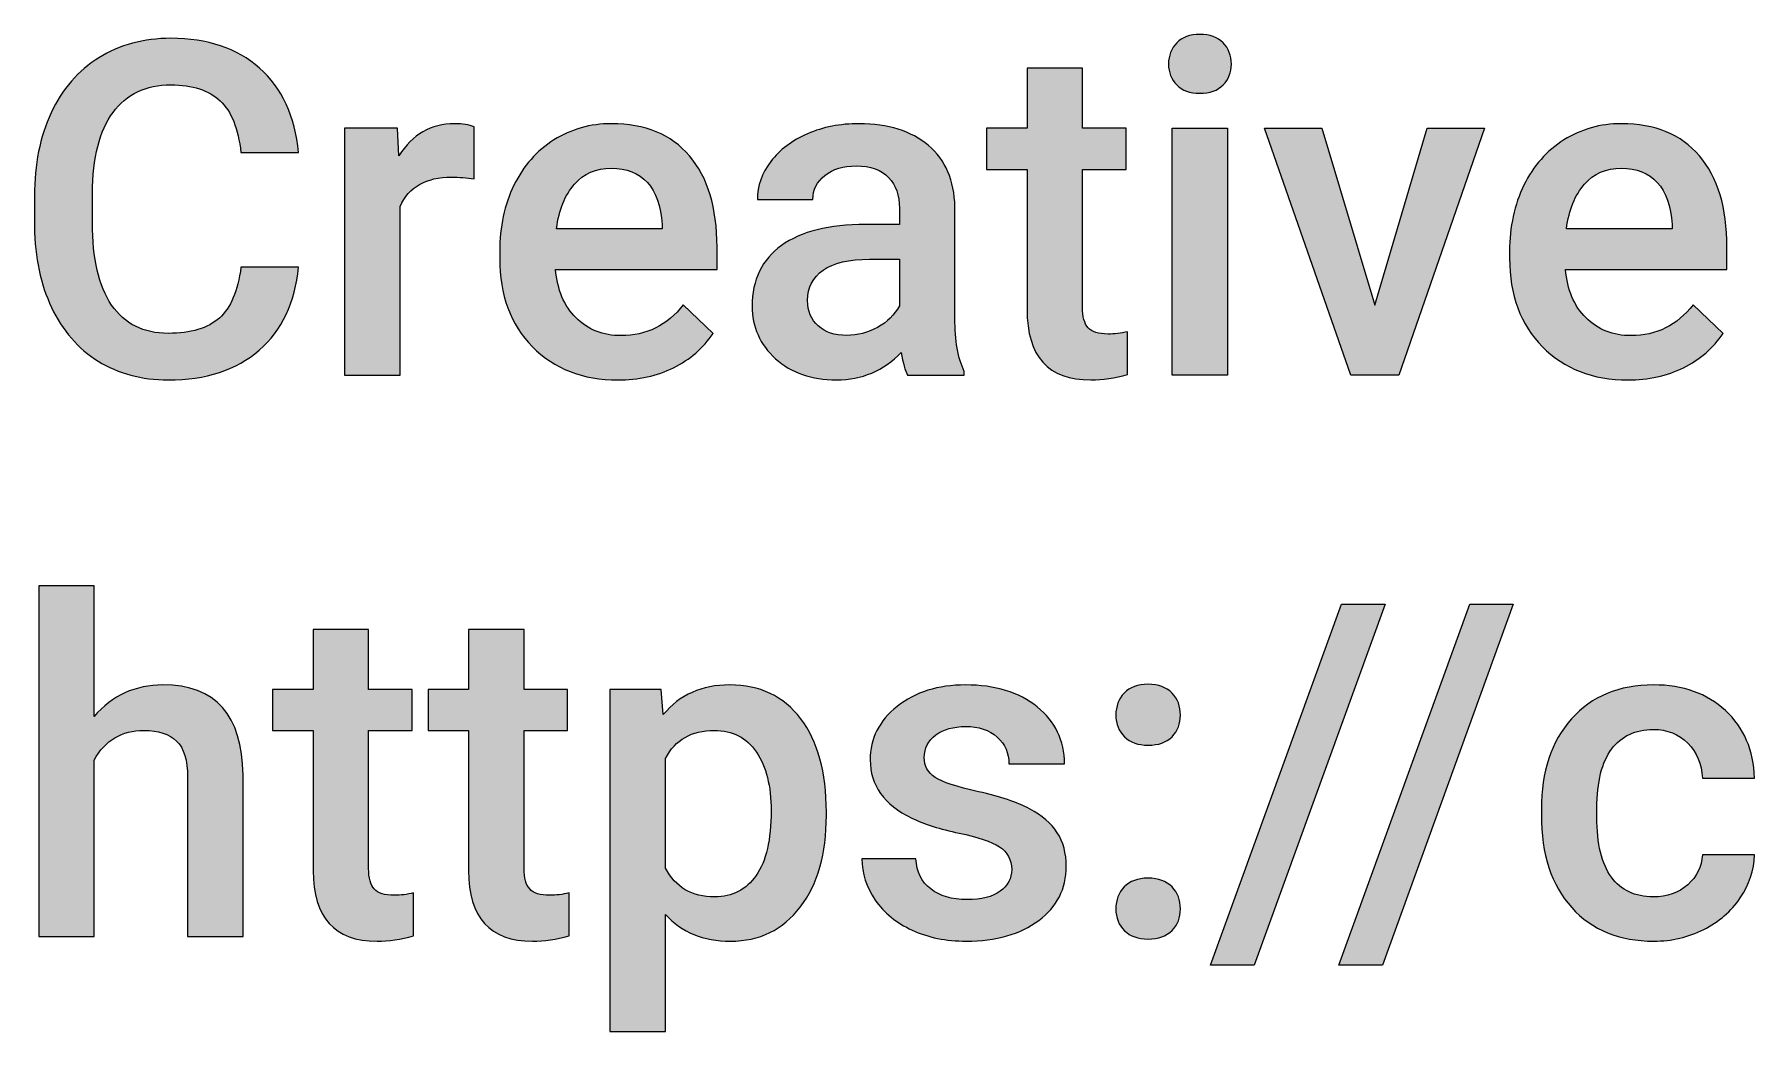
# Model space of a CAD drawing. Header units: millimetres. Extents: x -48 to 621, y -577 to -225.
# Drawn here: x -47.76 to -27.54, y -576.6 to -564.89 of the extents above; entities that cross this region are included whole.
import ezdxf

# ---------------------------------------------------------------- set-up
doc = ezdxf.new("R2010")
doc.units = ezdxf.units.MM
doc.header["$MEASUREMENT"] = 0
doc.layers.add('Layer 1', color=7, linetype='Continuous')

# ---------------------------------------------------------------- blocks, each defined once
blk = doc.blocks.new('block 188')
at = {"layer": 'Layer 1', "true_color": 0xffffff}
h = blk.add_hatch(color=7, dxfattribs=at)
h.dxf.hatch_style = 2
edge = h.paths.add_edge_path()
edge.add_spline(control_points=[(-44.654, -567.619), (-44.693, -568.036), (-44.847, -568.36), (-45.115, -568.594), (-45.383, -568.827), (-45.74, -568.944), (-46.185, -568.944), (-46.497, -568.944), (-46.771, -568.87), (-47.008, -568.723), (-47.245, -568.575), (-47.428, -568.365), (-47.556, -568.093), (-47.685, -567.822), (-47.752, -567.506), (-47.757, -567.146), (-47.757, -567.146), (-47.757, -566.782), (-47.757, -566.782), (-47.757, -566.413), (-47.692, -566.089), (-47.562, -565.808), (-47.431, -565.527), (-47.244, -565.311), (-47, -565.159), (-46.755, -565.007), (-46.473, -564.931), (-46.153, -564.931), (-45.722, -564.931), (-45.375, -565.047), (-45.112, -565.281), (-44.849, -565.514), (-44.696, -565.845), (-44.654, -566.272), (-44.654, -566.272), (-45.33, -566.272), (-45.33, -566.272), (-45.362, -565.991), (-45.444, -565.789), (-45.575, -565.664), (-45.707, -565.54), (-45.899, -565.478), (-46.153, -565.478), (-46.448, -565.478), (-46.675, -565.586), (-46.833, -565.801), (-46.992, -566.017), (-47.073, -566.334), (-47.076, -566.751), (-47.076, -566.751), (-47.076, -567.097), (-47.076, -567.097), (-47.076, -567.52), (-47.001, -567.842), (-46.85, -568.064), (-46.698, -568.286), (-46.477, -568.397), (-46.185, -568.397), (-45.919, -568.397), (-45.719, -568.337), (-45.584, -568.217), (-45.45, -568.097), (-45.366, -567.898), (-45.33, -567.619), (-45.33, -567.619), (-44.654, -567.619), (-44.654, -567.619)], knot_values=[0, 0, 0, 0, 1, 1, 1, 2, 2, 2, 3, 3, 3, 4, 4, 4, 5, 5, 5, 6, 6, 6, 7, 7, 7, 8, 8, 8, 9, 9, 9, 10, 10, 10, 11, 11, 11, 12, 12, 12, 13, 13, 13, 14, 14, 14, 15, 15, 15, 16, 16, 16, 17, 17, 17, 18, 18, 18, 19, 19, 19, 20, 20, 20, 21, 21, 21, 22, 22, 22, 22], degree=3, periodic=1)
h = blk.add_hatch(color=7, dxfattribs=at)
h.dxf.hatch_style = 2
edge = h.paths.add_edge_path()
edge.add_spline(control_points=[(-34.43, -565.234), (-34.43, -565.133), (-34.398, -565.05), (-34.334, -564.984), (-34.271, -564.918), (-34.18, -564.885), (-34.062, -564.885), (-33.944, -564.885), (-33.853, -564.918), (-33.788, -564.984), (-33.724, -565.05), (-33.692, -565.133), (-33.692, -565.234), (-33.692, -565.332), (-33.724, -565.414), (-33.788, -565.479), (-33.853, -565.544), (-33.944, -565.577), (-34.062, -565.577), (-34.18, -565.577), (-34.271, -565.544), (-34.334, -565.479), (-34.398, -565.414), (-34.43, -565.332), (-34.43, -565.234)], knot_values=[0, 0, 0, 0, 1, 1, 1, 2, 2, 2, 3, 3, 3, 4, 4, 4, 5, 5, 5, 6, 6, 6, 7, 7, 7, 8, 8, 8, 8], degree=3, periodic=1)
h.paths.add_polyline_path([(-33.737, -568.89), (-34.389, -568.89), (-34.389, -565.988), (-33.737, -565.988)])
h = blk.add_hatch(color=7, dxfattribs=at)
h.dxf.hatch_style = 2
edge = h.paths.add_edge_path()
edge.add_spline(control_points=[(-35.441, -565.282), (-35.441, -565.282), (-35.441, -565.988), (-35.441, -565.988), (-35.441, -565.988), (-34.929, -565.988), (-34.929, -565.988), (-34.929, -565.988), (-34.929, -566.471), (-34.929, -566.471), (-34.929, -566.471), (-35.441, -566.471), (-35.441, -566.471), (-35.441, -566.471), (-35.441, -568.091), (-35.441, -568.091), (-35.441, -568.202), (-35.419, -568.282), (-35.375, -568.331), (-35.332, -568.38), (-35.253, -568.405), (-35.14, -568.405), (-35.065, -568.405), (-34.989, -568.396), (-34.913, -568.378), (-34.913, -568.378), (-34.913, -568.882), (-34.913, -568.882), (-35.061, -568.923), (-35.204, -568.944), (-35.342, -568.944), (-35.843, -568.944), (-36.093, -568.668), (-36.093, -568.115), (-36.093, -568.115), (-36.093, -566.471), (-36.093, -566.471), (-36.093, -566.471), (-36.57, -566.471), (-36.57, -566.471), (-36.57, -566.471), (-36.57, -565.988), (-36.57, -565.988), (-36.57, -565.988), (-36.093, -565.988), (-36.093, -565.988), (-36.093, -565.988), (-36.093, -565.282), (-36.093, -565.282), (-36.093, -565.282), (-35.441, -565.282), (-35.441, -565.282)], knot_values=[0, 0, 0, 0, 1, 1, 1, 2, 2, 2, 3, 3, 3, 4, 4, 4, 5, 5, 5, 6, 6, 6, 7, 7, 7, 8, 8, 8, 9, 9, 9, 10, 10, 10, 11, 11, 11, 12, 12, 12, 13, 13, 13, 14, 14, 14, 15, 15, 15, 16, 16, 16, 17, 17, 17, 17], degree=3, periodic=1)
h = blk.add_hatch(color=7, dxfattribs=at)
h.dxf.hatch_style = 2
edge = h.paths.add_edge_path()
edge.add_spline(control_points=[(-42.591, -566.583), (-42.676, -566.569), (-42.765, -566.562), (-42.856, -566.562), (-43.155, -566.562), (-43.356, -566.676), (-43.46, -566.905), (-43.46, -566.905), (-43.46, -568.89), (-43.46, -568.89), (-43.46, -568.89), (-44.112, -568.89), (-44.112, -568.89), (-44.112, -568.89), (-44.112, -565.988), (-44.112, -565.988), (-44.112, -565.988), (-43.489, -565.988), (-43.489, -565.988), (-43.489, -565.988), (-43.473, -566.312), (-43.473, -566.312), (-43.316, -566.06), (-43.098, -565.934), (-42.819, -565.934), (-42.726, -565.934), (-42.649, -565.947), (-42.588, -565.972), (-42.588, -565.972), (-42.591, -566.583), (-42.591, -566.583)], knot_values=[0, 0, 0, 0, 1, 1, 1, 2, 2, 2, 3, 3, 3, 4, 4, 4, 5, 5, 5, 6, 6, 6, 7, 7, 7, 8, 8, 8, 9, 9, 9, 10, 10, 10, 10], degree=3, periodic=1)
h = blk.add_hatch(color=7, dxfattribs=at)
h.dxf.hatch_style = 2
edge = h.paths.add_edge_path()
edge.add_spline(control_points=[(-40.901, -568.944), (-41.314, -568.944), (-41.649, -568.814), (-41.905, -568.554), (-42.162, -568.293), (-42.29, -567.947), (-42.29, -567.514), (-42.29, -567.514), (-42.29, -567.434), (-42.29, -567.434), (-42.29, -567.144), (-42.234, -566.885), (-42.122, -566.657), (-42.011, -566.429), (-41.854, -566.251), (-41.652, -566.124), (-41.449, -565.997), (-41.224, -565.934), (-40.976, -565.934), (-40.58, -565.934), (-40.275, -566.06), (-40.059, -566.312), (-39.844, -566.565), (-39.736, -566.921), (-39.736, -567.383), (-39.736, -567.383), (-39.736, -567.646), (-39.736, -567.646), (-39.736, -567.646), (-41.633, -567.646), (-41.633, -567.646), (-41.613, -567.885), (-41.533, -568.075), (-41.393, -568.214), (-41.252, -568.354), (-41.076, -568.424), (-40.863, -568.424), (-40.564, -568.424), (-40.321, -568.303), (-40.133, -568.061), (-40.133, -568.061), (-39.782, -568.397), (-39.782, -568.397), (-39.898, -568.57), (-40.053, -568.705), (-40.247, -568.8), (-40.441, -568.896), (-40.659, -568.944), (-40.901, -568.944)], knot_values=[0, 0, 0, 0, 1, 1, 1, 2, 2, 2, 3, 3, 3, 4, 4, 4, 5, 5, 5, 6, 6, 6, 7, 7, 7, 8, 8, 8, 9, 9, 9, 10, 10, 10, 11, 11, 11, 12, 12, 12, 13, 13, 13, 14, 14, 14, 15, 15, 15, 16, 16, 16, 16], degree=3, periodic=1)
edge = h.paths.add_edge_path()
edge.add_spline(control_points=[(-40.978, -566.457), (-41.157, -566.457), (-41.302, -566.52), (-41.412, -566.645), (-41.521, -566.77), (-41.592, -566.945), (-41.622, -567.168), (-41.622, -567.168), (-40.38, -567.168), (-40.38, -567.168), (-40.38, -567.168), (-40.38, -567.12), (-40.38, -567.12), (-40.394, -566.901), (-40.452, -566.736), (-40.554, -566.625), (-40.656, -566.513), (-40.798, -566.457), (-40.978, -566.457)], knot_values=[0, 0, 0, 0, 1, 1, 1, 2, 2, 2, 3, 3, 3, 4, 4, 4, 5, 5, 5, 6, 6, 6, 6], degree=3, periodic=1)
h = blk.add_hatch(color=7, dxfattribs=at)
h.dxf.hatch_style = 2
edge = h.paths.add_edge_path()
edge.add_spline(control_points=[(-37.496, -568.89), (-37.525, -568.835), (-37.55, -568.745), (-37.571, -568.62), (-37.779, -568.836), (-38.033, -568.944), (-38.333, -568.944), (-38.625, -568.944), (-38.863, -568.861), (-39.047, -568.695), (-39.231, -568.528), (-39.323, -568.323), (-39.323, -568.078), (-39.323, -567.768), (-39.208, -567.531), (-38.978, -567.365), (-38.749, -567.2), (-38.42, -567.117), (-37.992, -567.117), (-37.992, -567.117), (-37.593, -567.117), (-37.593, -567.117), (-37.593, -567.117), (-37.593, -566.927), (-37.593, -566.927), (-37.593, -566.776), (-37.635, -566.656), (-37.719, -566.566), (-37.803, -566.475), (-37.931, -566.43), (-38.102, -566.43), (-38.251, -566.43), (-38.373, -566.467), (-38.467, -566.541), (-38.562, -566.616), (-38.61, -566.71), (-38.61, -566.825), (-38.61, -566.825), (-39.261, -566.825), (-39.261, -566.825), (-39.261, -566.665), (-39.209, -566.517), (-39.103, -566.378), (-38.998, -566.239), (-38.854, -566.131), (-38.673, -566.052), (-38.491, -565.973), (-38.288, -565.934), (-38.065, -565.934), (-37.725, -565.934), (-37.454, -566.02), (-37.252, -566.19), (-37.05, -566.361), (-36.946, -566.601), (-36.941, -566.91), (-36.941, -566.91), (-36.941, -568.22), (-36.941, -568.22), (-36.941, -568.481), (-36.904, -568.689), (-36.831, -568.845), (-36.831, -568.845), (-36.831, -568.89), (-36.831, -568.89), (-36.831, -568.89), (-37.496, -568.89), (-37.496, -568.89)], knot_values=[0, 0, 0, 0, 1, 1, 1, 2, 2, 2, 3, 3, 3, 4, 4, 4, 5, 5, 5, 6, 6, 6, 7, 7, 7, 8, 8, 8, 9, 9, 9, 10, 10, 10, 11, 11, 11, 12, 12, 12, 13, 13, 13, 14, 14, 14, 15, 15, 15, 16, 16, 16, 17, 17, 17, 18, 18, 18, 19, 19, 19, 20, 20, 20, 21, 21, 21, 22, 22, 22, 22], degree=3, periodic=1)
edge = h.paths.add_edge_path()
edge.add_spline(control_points=[(-38.212, -568.421), (-38.084, -568.421), (-37.963, -568.389), (-37.849, -568.327), (-37.735, -568.264), (-37.65, -568.18), (-37.593, -568.075), (-37.593, -568.075), (-37.593, -567.527), (-37.593, -567.527), (-37.593, -567.527), (-37.944, -567.527), (-37.944, -567.527), (-38.186, -567.527), (-38.367, -567.569), (-38.489, -567.654), (-38.61, -567.738), (-38.671, -567.856), (-38.671, -568.01), (-38.671, -568.136), (-38.63, -568.235), (-38.546, -568.309), (-38.463, -568.384), (-38.352, -568.421), (-38.212, -568.421)], knot_values=[0, 0, 0, 0, 1, 1, 1, 2, 2, 2, 3, 3, 3, 4, 4, 4, 5, 5, 5, 6, 6, 6, 7, 7, 7, 8, 8, 8, 8], degree=3, periodic=1)
h = blk.add_hatch(color=7, dxfattribs=at)
h.dxf.hatch_style = 2
h.paths.add_polyline_path([(-32.004, -568.064), (-31.39, -565.988), (-30.717, -565.988), (-31.723, -568.89), (-32.289, -568.89), (-33.303, -565.988), (-32.627, -565.988)])
h = blk.add_hatch(color=7, dxfattribs=at)
h.dxf.hatch_style = 2
edge = h.paths.add_edge_path()
edge.add_spline(control_points=[(-29.032, -568.944), (-29.445, -568.944), (-29.78, -568.814), (-30.037, -568.554), (-30.293, -568.293), (-30.422, -567.947), (-30.422, -567.514), (-30.422, -567.514), (-30.422, -567.434), (-30.422, -567.434), (-30.422, -567.144), (-30.366, -566.885), (-30.254, -566.657), (-30.142, -566.429), (-29.985, -566.251), (-29.783, -566.124), (-29.581, -565.997), (-29.356, -565.934), (-29.107, -565.934), (-28.712, -565.934), (-28.407, -566.06), (-28.191, -566.312), (-27.975, -566.565), (-27.868, -566.921), (-27.868, -567.383), (-27.868, -567.383), (-27.868, -567.646), (-27.868, -567.646), (-27.868, -567.646), (-29.764, -567.646), (-29.764, -567.646), (-29.745, -567.885), (-29.665, -568.075), (-29.524, -568.214), (-29.384, -568.354), (-29.207, -568.424), (-28.994, -568.424), (-28.696, -568.424), (-28.453, -568.303), (-28.265, -568.061), (-28.265, -568.061), (-27.913, -568.397), (-27.913, -568.397), (-28.029, -568.57), (-28.185, -568.705), (-28.379, -568.8), (-28.573, -568.896), (-28.79, -568.944), (-29.032, -568.944)], knot_values=[0, 0, 0, 0, 1, 1, 1, 2, 2, 2, 3, 3, 3, 4, 4, 4, 5, 5, 5, 6, 6, 6, 7, 7, 7, 8, 8, 8, 9, 9, 9, 10, 10, 10, 11, 11, 11, 12, 12, 12, 13, 13, 13, 14, 14, 14, 15, 15, 15, 16, 16, 16, 16], degree=3, periodic=1)
edge = h.paths.add_edge_path()
edge.add_spline(control_points=[(-29.11, -566.457), (-29.289, -566.457), (-29.433, -566.52), (-29.543, -566.645), (-29.653, -566.77), (-29.723, -566.945), (-29.754, -567.168), (-29.754, -567.168), (-28.511, -567.168), (-28.511, -567.168), (-28.511, -567.168), (-28.511, -567.12), (-28.511, -567.12), (-28.526, -566.901), (-28.584, -566.736), (-28.686, -566.625), (-28.788, -566.513), (-28.929, -566.457), (-29.11, -566.457)], knot_values=[0, 0, 0, 0, 1, 1, 1, 2, 2, 2, 3, 3, 3, 4, 4, 4, 5, 5, 5, 6, 6, 6, 6], degree=3, periodic=1)
h = blk.add_hatch(color=7, dxfattribs=at)
h.dxf.hatch_style = 2
edge = h.paths.add_edge_path()
edge.add_spline(control_points=[(-47.055, -572.897), (-46.842, -572.651), (-46.573, -572.527), (-46.247, -572.527), (-45.628, -572.527), (-45.315, -572.88), (-45.306, -573.587), (-45.306, -573.587), (-45.306, -575.484), (-45.306, -575.484), (-45.306, -575.484), (-45.957, -575.484), (-45.957, -575.484), (-45.957, -575.484), (-45.957, -573.611), (-45.957, -573.611), (-45.957, -573.411), (-46.001, -573.269), (-46.087, -573.186), (-46.174, -573.103), (-46.302, -573.061), (-46.47, -573.061), (-46.731, -573.061), (-46.926, -573.177), (-47.055, -573.41), (-47.055, -573.41), (-47.055, -575.484), (-47.055, -575.484), (-47.055, -575.484), (-47.707, -575.484), (-47.707, -575.484), (-47.707, -575.484), (-47.707, -571.363), (-47.707, -571.363), (-47.707, -571.363), (-47.055, -571.363), (-47.055, -571.363), (-47.055, -571.363), (-47.055, -572.897), (-47.055, -572.897)], knot_values=[0, 0, 0, 0, 1, 1, 1, 2, 2, 2, 3, 3, 3, 4, 4, 4, 5, 5, 5, 6, 6, 6, 7, 7, 7, 8, 8, 8, 9, 9, 9, 10, 10, 10, 11, 11, 11, 12, 12, 12, 13, 13, 13, 13], degree=3, periodic=1)
h = blk.add_hatch(color=7, dxfattribs=at)
h.dxf.hatch_style = 2
h.paths.add_polyline_path([(-33.424, -575.819), (-33.936, -575.819), (-32.399, -571.578), (-31.886, -571.578)])
h = blk.add_hatch(color=7, dxfattribs=at)
h.dxf.hatch_style = 2
h.paths.add_polyline_path([(-31.916, -575.819), (-32.428, -575.819), (-30.891, -571.578), (-30.379, -571.578)])
h = blk.add_hatch(color=7, dxfattribs=at)
h.dxf.hatch_style = 2
edge = h.paths.add_edge_path()
edge.add_spline(control_points=[(-43.83, -571.875), (-43.83, -571.875), (-43.83, -572.581), (-43.83, -572.581), (-43.83, -572.581), (-43.318, -572.581), (-43.318, -572.581), (-43.318, -572.581), (-43.318, -573.064), (-43.318, -573.064), (-43.318, -573.064), (-43.83, -573.064), (-43.83, -573.064), (-43.83, -573.064), (-43.83, -574.684), (-43.83, -574.684), (-43.83, -574.795), (-43.808, -574.875), (-43.764, -574.924), (-43.721, -574.973), (-43.642, -574.998), (-43.529, -574.998), (-43.454, -574.998), (-43.378, -574.989), (-43.302, -574.971), (-43.302, -574.971), (-43.302, -575.476), (-43.302, -575.476), (-43.45, -575.517), (-43.593, -575.537), (-43.731, -575.537), (-44.232, -575.537), (-44.482, -575.261), (-44.482, -574.708), (-44.482, -574.708), (-44.482, -573.064), (-44.482, -573.064), (-44.482, -573.064), (-44.959, -573.064), (-44.959, -573.064), (-44.959, -573.064), (-44.959, -572.581), (-44.959, -572.581), (-44.959, -572.581), (-44.482, -572.581), (-44.482, -572.581), (-44.482, -572.581), (-44.482, -571.875), (-44.482, -571.875), (-44.482, -571.875), (-43.83, -571.875), (-43.83, -571.875)], knot_values=[0, 0, 0, 0, 1, 1, 1, 2, 2, 2, 3, 3, 3, 4, 4, 4, 5, 5, 5, 6, 6, 6, 7, 7, 7, 8, 8, 8, 9, 9, 9, 10, 10, 10, 11, 11, 11, 12, 12, 12, 13, 13, 13, 14, 14, 14, 15, 15, 15, 16, 16, 16, 17, 17, 17, 17], degree=3, periodic=1)
h = blk.add_hatch(color=7, dxfattribs=at)
h.dxf.hatch_style = 2
edge = h.paths.add_edge_path()
edge.add_spline(control_points=[(-42.003, -571.875), (-42.003, -571.875), (-42.003, -572.581), (-42.003, -572.581), (-42.003, -572.581), (-41.491, -572.581), (-41.491, -572.581), (-41.491, -572.581), (-41.491, -573.064), (-41.491, -573.064), (-41.491, -573.064), (-42.003, -573.064), (-42.003, -573.064), (-42.003, -573.064), (-42.003, -574.684), (-42.003, -574.684), (-42.003, -574.795), (-41.981, -574.875), (-41.937, -574.924), (-41.894, -574.973), (-41.815, -574.998), (-41.703, -574.998), (-41.627, -574.998), (-41.551, -574.989), (-41.475, -574.971), (-41.475, -574.971), (-41.475, -575.476), (-41.475, -575.476), (-41.623, -575.517), (-41.766, -575.537), (-41.904, -575.537), (-42.405, -575.537), (-42.655, -575.261), (-42.655, -574.708), (-42.655, -574.708), (-42.655, -573.064), (-42.655, -573.064), (-42.655, -573.064), (-43.132, -573.064), (-43.132, -573.064), (-43.132, -573.064), (-43.132, -572.581), (-43.132, -572.581), (-43.132, -572.581), (-42.655, -572.581), (-42.655, -572.581), (-42.655, -572.581), (-42.655, -571.875), (-42.655, -571.875), (-42.655, -571.875), (-42.003, -571.875), (-42.003, -571.875)], knot_values=[0, 0, 0, 0, 1, 1, 1, 2, 2, 2, 3, 3, 3, 4, 4, 4, 5, 5, 5, 6, 6, 6, 7, 7, 7, 8, 8, 8, 9, 9, 9, 10, 10, 10, 11, 11, 11, 12, 12, 12, 13, 13, 13, 14, 14, 14, 15, 15, 15, 16, 16, 16, 17, 17, 17, 17], degree=3, periodic=1)
h = blk.add_hatch(color=7, dxfattribs=at)
h.dxf.hatch_style = 2
edge = h.paths.add_edge_path()
edge.add_spline(control_points=[(-38.451, -574.062), (-38.451, -574.511), (-38.553, -574.869), (-38.757, -575.136), (-38.961, -575.404), (-39.234, -575.537), (-39.578, -575.537), (-39.896, -575.537), (-40.151, -575.433), (-40.342, -575.223), (-40.342, -575.223), (-40.342, -576.599), (-40.342, -576.599), (-40.342, -576.599), (-40.994, -576.599), (-40.994, -576.599), (-40.994, -576.599), (-40.994, -572.581), (-40.994, -572.581), (-40.994, -572.581), (-40.393, -572.581), (-40.393, -572.581), (-40.393, -572.581), (-40.367, -572.876), (-40.367, -572.876), (-40.175, -572.643), (-39.915, -572.527), (-39.586, -572.527), (-39.232, -572.527), (-38.954, -572.659), (-38.753, -572.923), (-38.552, -573.187), (-38.451, -573.553), (-38.451, -574.021), (-38.451, -574.021), (-38.451, -574.062), (-38.451, -574.062)], knot_values=[0, 0, 0, 0, 1, 1, 1, 2, 2, 2, 3, 3, 3, 4, 4, 4, 5, 5, 5, 6, 6, 6, 7, 7, 7, 8, 8, 8, 9, 9, 9, 10, 10, 10, 11, 11, 11, 12, 12, 12, 12], degree=3, periodic=1)
edge = h.paths.add_edge_path()
edge.add_spline(control_points=[(-39.1, -574.005), (-39.1, -573.716), (-39.158, -573.486), (-39.273, -573.316), (-39.389, -573.146), (-39.554, -573.061), (-39.768, -573.061), (-40.035, -573.061), (-40.226, -573.171), (-40.342, -573.391), (-40.342, -573.391), (-40.342, -574.679), (-40.342, -574.679), (-40.224, -574.904), (-40.031, -575.017), (-39.763, -575.017), (-39.556, -575.017), (-39.393, -574.933), (-39.276, -574.766), (-39.159, -574.599), (-39.1, -574.345), (-39.1, -574.005)], knot_values=[0, 0, 0, 0, 1, 1, 1, 2, 2, 2, 3, 3, 3, 4, 4, 4, 5, 5, 5, 6, 6, 6, 7, 7, 7, 7], degree=3, periodic=1)
h = blk.add_hatch(color=7, dxfattribs=at)
h.dxf.hatch_style = 2
edge = h.paths.add_edge_path()
edge.add_spline(control_points=[(-36.273, -574.695), (-36.273, -574.579), (-36.321, -574.49), (-36.416, -574.429), (-36.512, -574.368), (-36.671, -574.315), (-36.892, -574.268), (-37.114, -574.222), (-37.299, -574.163), (-37.448, -574.091), (-37.773, -573.934), (-37.936, -573.706), (-37.936, -573.407), (-37.936, -573.157), (-37.831, -572.948), (-37.619, -572.78), (-37.408, -572.611), (-37.14, -572.527), (-36.815, -572.527), (-36.468, -572.527), (-36.187, -572.613), (-35.974, -572.785), (-35.76, -572.957), (-35.653, -573.179), (-35.653, -573.453), (-35.653, -573.453), (-36.305, -573.453), (-36.305, -573.453), (-36.305, -573.328), (-36.351, -573.223), (-36.444, -573.14), (-36.537, -573.057), (-36.661, -573.015), (-36.815, -573.015), (-36.958, -573.015), (-37.074, -573.049), (-37.165, -573.115), (-37.255, -573.181), (-37.3, -573.269), (-37.3, -573.38), (-37.3, -573.481), (-37.258, -573.558), (-37.174, -573.614), (-37.09, -573.669), (-36.92, -573.725), (-36.664, -573.781), (-36.409, -573.838), (-36.208, -573.905), (-36.062, -573.983), (-35.916, -574.06), (-35.808, -574.154), (-35.738, -574.263), (-35.667, -574.372), (-35.632, -574.504), (-35.632, -574.66), (-35.632, -574.921), (-35.74, -575.133), (-35.956, -575.294), (-36.173, -575.456), (-36.456, -575.537), (-36.807, -575.537), (-37.044, -575.537), (-37.256, -575.494), (-37.443, -575.408), (-37.629, -575.323), (-37.773, -575.205), (-37.877, -575.054), (-37.981, -574.904), (-38.033, -574.742), (-38.033, -574.569), (-38.033, -574.569), (-37.399, -574.569), (-37.399, -574.569), (-37.391, -574.723), (-37.332, -574.841), (-37.225, -574.924), (-37.118, -575.007), (-36.976, -575.049), (-36.799, -575.049), (-36.627, -575.049), (-36.496, -575.016), (-36.407, -574.951), (-36.318, -574.886), (-36.273, -574.8), (-36.273, -574.695)], knot_values=[0, 0, 0, 0, 1, 1, 1, 2, 2, 2, 3, 3, 3, 4, 4, 4, 5, 5, 5, 6, 6, 6, 7, 7, 7, 8, 8, 8, 9, 9, 9, 10, 10, 10, 11, 11, 11, 12, 12, 12, 13, 13, 13, 14, 14, 14, 15, 15, 15, 16, 16, 16, 17, 17, 17, 18, 18, 18, 19, 19, 19, 20, 20, 20, 21, 21, 21, 22, 22, 22, 23, 23, 23, 24, 24, 24, 25, 25, 25, 26, 26, 26, 27, 27, 27, 28, 28, 28, 28], degree=3, periodic=1)
h = blk.add_hatch(color=7, dxfattribs=at)
h.dxf.hatch_style = 2
edge = h.paths.add_edge_path()
edge.add_spline(control_points=[(-34.671, -572.519), (-34.549, -572.519), (-34.456, -572.554), (-34.389, -572.622), (-34.323, -572.691), (-34.29, -572.777), (-34.29, -572.881), (-34.29, -572.983), (-34.323, -573.068), (-34.389, -573.135), (-34.456, -573.202), (-34.549, -573.235), (-34.671, -573.235), (-34.787, -573.235), (-34.88, -573.202), (-34.948, -573.136), (-35.015, -573.07), (-35.049, -572.985), (-35.049, -572.881), (-35.049, -572.777), (-35.016, -572.691), (-34.95, -572.622), (-34.884, -572.554), (-34.791, -572.519), (-34.671, -572.519)], knot_values=[0, 0, 0, 0, 1, 1, 1, 2, 2, 2, 3, 3, 3, 4, 4, 4, 5, 5, 5, 6, 6, 6, 7, 7, 7, 8, 8, 8, 8], degree=3, periodic=1)
edge = h.paths.add_edge_path()
edge.add_spline(control_points=[(-34.671, -574.797), (-34.549, -574.797), (-34.456, -574.831), (-34.389, -574.9), (-34.323, -574.969), (-34.29, -575.055), (-34.29, -575.159), (-34.29, -575.261), (-34.323, -575.345), (-34.389, -575.413), (-34.456, -575.479), (-34.549, -575.513), (-34.671, -575.513), (-34.787, -575.513), (-34.88, -575.48), (-34.948, -575.414), (-35.015, -575.348), (-35.049, -575.263), (-35.049, -575.159), (-35.049, -575.055), (-35.016, -574.969), (-34.95, -574.9), (-34.884, -574.831), (-34.791, -574.797), (-34.671, -574.797)], knot_values=[0, 0, 0, 0, 1, 1, 1, 2, 2, 2, 3, 3, 3, 4, 4, 4, 5, 5, 5, 6, 6, 6, 7, 7, 7, 8, 8, 8, 8], degree=3, periodic=1)
h = blk.add_hatch(color=7, dxfattribs=at)
h.dxf.hatch_style = 2
edge = h.paths.add_edge_path()
edge.add_spline(control_points=[(-28.734, -575.017), (-28.572, -575.017), (-28.437, -574.97), (-28.329, -574.874), (-28.222, -574.78), (-28.165, -574.663), (-28.157, -574.523), (-28.157, -574.523), (-27.543, -574.523), (-27.543, -574.523), (-27.55, -574.704), (-27.607, -574.872), (-27.712, -575.029), (-27.818, -575.185), (-27.961, -575.309), (-28.141, -575.401), (-28.322, -575.491), (-28.517, -575.537), (-28.726, -575.537), (-29.132, -575.537), (-29.454, -575.406), (-29.692, -575.143), (-29.93, -574.88), (-30.049, -574.517), (-30.049, -574.054), (-30.049, -574.054), (-30.049, -573.987), (-30.049, -573.987), (-30.049, -573.545), (-29.931, -573.191), (-29.695, -572.926), (-29.458, -572.66), (-29.137, -572.527), (-28.729, -572.527), (-28.384, -572.527), (-28.103, -572.628), (-27.885, -572.829), (-27.668, -573.03), (-27.554, -573.295), (-27.543, -573.622), (-27.543, -573.622), (-28.157, -573.622), (-28.157, -573.622), (-28.165, -573.455), (-28.221, -573.319), (-28.328, -573.211), (-28.434, -573.104), (-28.57, -573.05), (-28.734, -573.05), (-28.945, -573.05), (-29.108, -573.127), (-29.223, -573.28), (-29.337, -573.433), (-29.395, -573.665), (-29.397, -573.976), (-29.397, -573.976), (-29.397, -574.08), (-29.397, -574.08), (-29.397, -574.395), (-29.34, -574.63), (-29.226, -574.785), (-29.113, -574.94), (-28.949, -575.017), (-28.734, -575.017)], knot_values=[0, 0, 0, 0, 1, 1, 1, 2, 2, 2, 3, 3, 3, 4, 4, 4, 5, 5, 5, 6, 6, 6, 7, 7, 7, 8, 8, 8, 9, 9, 9, 10, 10, 10, 11, 11, 11, 12, 12, 12, 13, 13, 13, 14, 14, 14, 15, 15, 15, 16, 16, 16, 17, 17, 17, 18, 18, 18, 19, 19, 19, 20, 20, 20, 21, 21, 21, 21], degree=3, periodic=1)
at = {"layer": 'Layer 1', "lineweight": 0}
for points in [[(-33.737, -568.89), (-34.389, -568.89), (-34.389, -565.988), (-33.737, -565.988), (-33.737, -568.89)], [(-32.004, -568.064), (-31.39, -565.988), (-30.717, -565.988), (-31.723, -568.89), (-32.289, -568.89), (-33.303, -565.988), (-32.627, -565.988), (-32.004, -568.064)], [(-33.424, -575.819), (-33.936, -575.819), (-32.399, -571.578), (-31.886, -571.578), (-33.424, -575.819)], [(-31.916, -575.819), (-32.428, -575.819), (-30.891, -571.578), (-30.379, -571.578), (-31.916, -575.819)]]:
    blk.add_lwpolyline(points, dxfattribs=at)
for points, knots in [([(-44.654, -567.619), (-44.693, -568.036), (-44.847, -568.36), (-45.115, -568.594), (-45.383, -568.827), (-45.74, -568.944), (-46.185, -568.944), (-46.497, -568.944), (-46.771, -568.87), (-47.008, -568.723), (-47.245, -568.575), (-47.428, -568.365), (-47.556, -568.093), (-47.685, -567.822), (-47.752, -567.506), (-47.757, -567.146), (-47.757, -567.146), (-47.757, -566.782), (-47.757, -566.782), (-47.757, -566.413), (-47.692, -566.089), (-47.562, -565.808), (-47.431, -565.527), (-47.244, -565.311), (-47, -565.159), (-46.755, -565.007), (-46.473, -564.931), (-46.153, -564.931), (-45.722, -564.931), (-45.375, -565.047), (-45.112, -565.281), (-44.849, -565.514), (-44.696, -565.845), (-44.654, -566.272), (-44.654, -566.272), (-45.33, -566.272), (-45.33, -566.272), (-45.362, -565.991), (-45.444, -565.789), (-45.575, -565.664), (-45.707, -565.54), (-45.899, -565.478), (-46.153, -565.478), (-46.448, -565.478), (-46.675, -565.586), (-46.833, -565.801), (-46.992, -566.017), (-47.073, -566.334), (-47.076, -566.751), (-47.076, -566.751), (-47.076, -567.097), (-47.076, -567.097), (-47.076, -567.52), (-47.001, -567.842), (-46.85, -568.064), (-46.698, -568.286), (-46.477, -568.397), (-46.185, -568.397), (-45.919, -568.397), (-45.719, -568.337), (-45.584, -568.217), (-45.45, -568.097), (-45.366, -567.898), (-45.33, -567.619), (-45.33, -567.619), (-44.654, -567.619), (-44.654, -567.619)], [0, 0, 0, 0, 1, 1, 1, 2, 2, 2, 3, 3, 3, 4, 4, 4, 5, 5, 5, 6, 6, 6, 7, 7, 7, 8, 8, 8, 9, 9, 9, 10, 10, 10, 11, 11, 11, 12, 12, 12, 13, 13, 13, 14, 14, 14, 15, 15, 15, 16, 16, 16, 17, 17, 17, 18, 18, 18, 19, 19, 19, 20, 20, 20, 21, 21, 21, 22, 22, 22, 22]), ([(-34.43, -565.234), (-34.43, -565.133), (-34.398, -565.05), (-34.334, -564.984), (-34.271, -564.918), (-34.18, -564.885), (-34.062, -564.885), (-33.944, -564.885), (-33.853, -564.918), (-33.788, -564.984), (-33.724, -565.05), (-33.692, -565.133), (-33.692, -565.234), (-33.692, -565.332), (-33.724, -565.414), (-33.788, -565.479), (-33.853, -565.544), (-33.944, -565.577), (-34.062, -565.577), (-34.18, -565.577), (-34.271, -565.544), (-34.334, -565.479), (-34.398, -565.414), (-34.43, -565.332), (-34.43, -565.234)], [0, 0, 0, 0, 1, 1, 1, 2, 2, 2, 3, 3, 3, 4, 4, 4, 5, 5, 5, 6, 6, 6, 7, 7, 7, 8, 8, 8, 8]), ([(-35.441, -565.282), (-35.441, -565.282), (-35.441, -565.988), (-35.441, -565.988), (-35.441, -565.988), (-34.929, -565.988), (-34.929, -565.988), (-34.929, -565.988), (-34.929, -566.471), (-34.929, -566.471), (-34.929, -566.471), (-35.441, -566.471), (-35.441, -566.471), (-35.441, -566.471), (-35.441, -568.091), (-35.441, -568.091), (-35.441, -568.202), (-35.419, -568.282), (-35.375, -568.331), (-35.332, -568.38), (-35.253, -568.405), (-35.14, -568.405), (-35.065, -568.405), (-34.989, -568.396), (-34.913, -568.378), (-34.913, -568.378), (-34.913, -568.882), (-34.913, -568.882), (-35.061, -568.923), (-35.204, -568.944), (-35.342, -568.944), (-35.843, -568.944), (-36.093, -568.668), (-36.093, -568.115), (-36.093, -568.115), (-36.093, -566.471), (-36.093, -566.471), (-36.093, -566.471), (-36.57, -566.471), (-36.57, -566.471), (-36.57, -566.471), (-36.57, -565.988), (-36.57, -565.988), (-36.57, -565.988), (-36.093, -565.988), (-36.093, -565.988), (-36.093, -565.988), (-36.093, -565.282), (-36.093, -565.282), (-36.093, -565.282), (-35.441, -565.282), (-35.441, -565.282)], [0, 0, 0, 0, 1, 1, 1, 2, 2, 2, 3, 3, 3, 4, 4, 4, 5, 5, 5, 6, 6, 6, 7, 7, 7, 8, 8, 8, 9, 9, 9, 10, 10, 10, 11, 11, 11, 12, 12, 12, 13, 13, 13, 14, 14, 14, 15, 15, 15, 16, 16, 16, 17, 17, 17, 17]), ([(-42.591, -566.583), (-42.676, -566.569), (-42.765, -566.562), (-42.856, -566.562), (-43.155, -566.562), (-43.356, -566.676), (-43.46, -566.905), (-43.46, -566.905), (-43.46, -568.89), (-43.46, -568.89), (-43.46, -568.89), (-44.112, -568.89), (-44.112, -568.89), (-44.112, -568.89), (-44.112, -565.988), (-44.112, -565.988), (-44.112, -565.988), (-43.489, -565.988), (-43.489, -565.988), (-43.489, -565.988), (-43.473, -566.312), (-43.473, -566.312), (-43.316, -566.06), (-43.098, -565.934), (-42.819, -565.934), (-42.726, -565.934), (-42.649, -565.947), (-42.588, -565.972), (-42.588, -565.972), (-42.591, -566.583), (-42.591, -566.583)], [0, 0, 0, 0, 1, 1, 1, 2, 2, 2, 3, 3, 3, 4, 4, 4, 5, 5, 5, 6, 6, 6, 7, 7, 7, 8, 8, 8, 9, 9, 9, 10, 10, 10, 10]), ([(-40.901, -568.944), (-41.314, -568.944), (-41.649, -568.814), (-41.905, -568.554), (-42.162, -568.293), (-42.29, -567.947), (-42.29, -567.514), (-42.29, -567.514), (-42.29, -567.434), (-42.29, -567.434), (-42.29, -567.144), (-42.234, -566.885), (-42.122, -566.657), (-42.011, -566.429), (-41.854, -566.251), (-41.652, -566.124), (-41.449, -565.997), (-41.224, -565.934), (-40.976, -565.934), (-40.58, -565.934), (-40.275, -566.06), (-40.059, -566.312), (-39.844, -566.565), (-39.736, -566.921), (-39.736, -567.383), (-39.736, -567.383), (-39.736, -567.646), (-39.736, -567.646), (-39.736, -567.646), (-41.633, -567.646), (-41.633, -567.646), (-41.613, -567.885), (-41.533, -568.075), (-41.393, -568.214), (-41.252, -568.354), (-41.076, -568.424), (-40.863, -568.424), (-40.564, -568.424), (-40.321, -568.303), (-40.133, -568.061), (-40.133, -568.061), (-39.782, -568.397), (-39.782, -568.397), (-39.898, -568.57), (-40.053, -568.705), (-40.247, -568.8), (-40.441, -568.896), (-40.659, -568.944), (-40.901, -568.944)], [0, 0, 0, 0, 1, 1, 1, 2, 2, 2, 3, 3, 3, 4, 4, 4, 5, 5, 5, 6, 6, 6, 7, 7, 7, 8, 8, 8, 9, 9, 9, 10, 10, 10, 11, 11, 11, 12, 12, 12, 13, 13, 13, 14, 14, 14, 15, 15, 15, 16, 16, 16, 16]), ([(-37.496, -568.89), (-37.525, -568.835), (-37.55, -568.745), (-37.571, -568.62), (-37.779, -568.836), (-38.033, -568.944), (-38.333, -568.944), (-38.625, -568.944), (-38.863, -568.861), (-39.047, -568.695), (-39.231, -568.528), (-39.323, -568.323), (-39.323, -568.078), (-39.323, -567.768), (-39.208, -567.531), (-38.978, -567.365), (-38.749, -567.2), (-38.42, -567.117), (-37.992, -567.117), (-37.992, -567.117), (-37.593, -567.117), (-37.593, -567.117), (-37.593, -567.117), (-37.593, -566.927), (-37.593, -566.927), (-37.593, -566.776), (-37.635, -566.656), (-37.719, -566.566), (-37.803, -566.475), (-37.931, -566.43), (-38.102, -566.43), (-38.251, -566.43), (-38.373, -566.467), (-38.467, -566.541), (-38.562, -566.616), (-38.61, -566.71), (-38.61, -566.825), (-38.61, -566.825), (-39.261, -566.825), (-39.261, -566.825), (-39.261, -566.665), (-39.209, -566.517), (-39.103, -566.378), (-38.998, -566.239), (-38.854, -566.131), (-38.673, -566.052), (-38.491, -565.973), (-38.288, -565.934), (-38.065, -565.934), (-37.725, -565.934), (-37.454, -566.02), (-37.252, -566.19), (-37.05, -566.361), (-36.946, -566.601), (-36.941, -566.91), (-36.941, -566.91), (-36.941, -568.22), (-36.941, -568.22), (-36.941, -568.481), (-36.904, -568.689), (-36.831, -568.845), (-36.831, -568.845), (-36.831, -568.89), (-36.831, -568.89), (-36.831, -568.89), (-37.496, -568.89), (-37.496, -568.89)], [0, 0, 0, 0, 1, 1, 1, 2, 2, 2, 3, 3, 3, 4, 4, 4, 5, 5, 5, 6, 6, 6, 7, 7, 7, 8, 8, 8, 9, 9, 9, 10, 10, 10, 11, 11, 11, 12, 12, 12, 13, 13, 13, 14, 14, 14, 15, 15, 15, 16, 16, 16, 17, 17, 17, 18, 18, 18, 19, 19, 19, 20, 20, 20, 21, 21, 21, 22, 22, 22, 22]), ([(-29.032, -568.944), (-29.445, -568.944), (-29.78, -568.814), (-30.037, -568.554), (-30.293, -568.293), (-30.422, -567.947), (-30.422, -567.514), (-30.422, -567.514), (-30.422, -567.434), (-30.422, -567.434), (-30.422, -567.144), (-30.366, -566.885), (-30.254, -566.657), (-30.142, -566.429), (-29.985, -566.251), (-29.783, -566.124), (-29.581, -565.997), (-29.356, -565.934), (-29.107, -565.934), (-28.712, -565.934), (-28.407, -566.06), (-28.191, -566.312), (-27.975, -566.565), (-27.868, -566.921), (-27.868, -567.383), (-27.868, -567.383), (-27.868, -567.646), (-27.868, -567.646), (-27.868, -567.646), (-29.764, -567.646), (-29.764, -567.646), (-29.745, -567.885), (-29.665, -568.075), (-29.524, -568.214), (-29.384, -568.354), (-29.207, -568.424), (-28.994, -568.424), (-28.696, -568.424), (-28.453, -568.303), (-28.265, -568.061), (-28.265, -568.061), (-27.913, -568.397), (-27.913, -568.397), (-28.029, -568.57), (-28.185, -568.705), (-28.379, -568.8), (-28.573, -568.896), (-28.79, -568.944), (-29.032, -568.944)], [0, 0, 0, 0, 1, 1, 1, 2, 2, 2, 3, 3, 3, 4, 4, 4, 5, 5, 5, 6, 6, 6, 7, 7, 7, 8, 8, 8, 9, 9, 9, 10, 10, 10, 11, 11, 11, 12, 12, 12, 13, 13, 13, 14, 14, 14, 15, 15, 15, 16, 16, 16, 16]), ([(-40.978, -566.457), (-41.157, -566.457), (-41.302, -566.52), (-41.412, -566.645), (-41.521, -566.77), (-41.592, -566.945), (-41.622, -567.168), (-41.622, -567.168), (-40.38, -567.168), (-40.38, -567.168), (-40.38, -567.168), (-40.38, -567.12), (-40.38, -567.12), (-40.394, -566.901), (-40.452, -566.736), (-40.554, -566.625), (-40.656, -566.513), (-40.798, -566.457), (-40.978, -566.457)], [0, 0, 0, 0, 1, 1, 1, 2, 2, 2, 3, 3, 3, 4, 4, 4, 5, 5, 5, 6, 6, 6, 6]), ([(-29.11, -566.457), (-29.289, -566.457), (-29.433, -566.52), (-29.543, -566.645), (-29.653, -566.77), (-29.723, -566.945), (-29.754, -567.168), (-29.754, -567.168), (-28.511, -567.168), (-28.511, -567.168), (-28.511, -567.168), (-28.511, -567.12), (-28.511, -567.12), (-28.526, -566.901), (-28.584, -566.736), (-28.686, -566.625), (-28.788, -566.513), (-28.929, -566.457), (-29.11, -566.457)], [0, 0, 0, 0, 1, 1, 1, 2, 2, 2, 3, 3, 3, 4, 4, 4, 5, 5, 5, 6, 6, 6, 6]), ([(-38.212, -568.421), (-38.084, -568.421), (-37.963, -568.389), (-37.849, -568.327), (-37.735, -568.264), (-37.65, -568.18), (-37.593, -568.075), (-37.593, -568.075), (-37.593, -567.527), (-37.593, -567.527), (-37.593, -567.527), (-37.944, -567.527), (-37.944, -567.527), (-38.186, -567.527), (-38.367, -567.569), (-38.489, -567.654), (-38.61, -567.738), (-38.671, -567.856), (-38.671, -568.01), (-38.671, -568.136), (-38.63, -568.235), (-38.546, -568.309), (-38.463, -568.384), (-38.352, -568.421), (-38.212, -568.421)], [0, 0, 0, 0, 1, 1, 1, 2, 2, 2, 3, 3, 3, 4, 4, 4, 5, 5, 5, 6, 6, 6, 7, 7, 7, 8, 8, 8, 8]), ([(-47.055, -572.897), (-46.842, -572.651), (-46.573, -572.527), (-46.247, -572.527), (-45.628, -572.527), (-45.315, -572.88), (-45.306, -573.587), (-45.306, -573.587), (-45.306, -575.484), (-45.306, -575.484), (-45.306, -575.484), (-45.957, -575.484), (-45.957, -575.484), (-45.957, -575.484), (-45.957, -573.611), (-45.957, -573.611), (-45.957, -573.411), (-46.001, -573.269), (-46.087, -573.186), (-46.174, -573.103), (-46.302, -573.061), (-46.47, -573.061), (-46.731, -573.061), (-46.926, -573.177), (-47.055, -573.41), (-47.055, -573.41), (-47.055, -575.484), (-47.055, -575.484), (-47.055, -575.484), (-47.707, -575.484), (-47.707, -575.484), (-47.707, -575.484), (-47.707, -571.363), (-47.707, -571.363), (-47.707, -571.363), (-47.055, -571.363), (-47.055, -571.363), (-47.055, -571.363), (-47.055, -572.897), (-47.055, -572.897)], [0, 0, 0, 0, 1, 1, 1, 2, 2, 2, 3, 3, 3, 4, 4, 4, 5, 5, 5, 6, 6, 6, 7, 7, 7, 8, 8, 8, 9, 9, 9, 10, 10, 10, 11, 11, 11, 12, 12, 12, 13, 13, 13, 13]), ([(-43.83, -571.875), (-43.83, -571.875), (-43.83, -572.581), (-43.83, -572.581), (-43.83, -572.581), (-43.318, -572.581), (-43.318, -572.581), (-43.318, -572.581), (-43.318, -573.064), (-43.318, -573.064), (-43.318, -573.064), (-43.83, -573.064), (-43.83, -573.064), (-43.83, -573.064), (-43.83, -574.684), (-43.83, -574.684), (-43.83, -574.795), (-43.808, -574.875), (-43.764, -574.924), (-43.721, -574.973), (-43.642, -574.998), (-43.529, -574.998), (-43.454, -574.998), (-43.378, -574.989), (-43.302, -574.971), (-43.302, -574.971), (-43.302, -575.476), (-43.302, -575.476), (-43.45, -575.517), (-43.593, -575.537), (-43.731, -575.537), (-44.232, -575.537), (-44.482, -575.261), (-44.482, -574.708), (-44.482, -574.708), (-44.482, -573.064), (-44.482, -573.064), (-44.482, -573.064), (-44.959, -573.064), (-44.959, -573.064), (-44.959, -573.064), (-44.959, -572.581), (-44.959, -572.581), (-44.959, -572.581), (-44.482, -572.581), (-44.482, -572.581), (-44.482, -572.581), (-44.482, -571.875), (-44.482, -571.875), (-44.482, -571.875), (-43.83, -571.875), (-43.83, -571.875)], [0, 0, 0, 0, 1, 1, 1, 2, 2, 2, 3, 3, 3, 4, 4, 4, 5, 5, 5, 6, 6, 6, 7, 7, 7, 8, 8, 8, 9, 9, 9, 10, 10, 10, 11, 11, 11, 12, 12, 12, 13, 13, 13, 14, 14, 14, 15, 15, 15, 16, 16, 16, 17, 17, 17, 17]), ([(-42.003, -571.875), (-42.003, -571.875), (-42.003, -572.581), (-42.003, -572.581), (-42.003, -572.581), (-41.491, -572.581), (-41.491, -572.581), (-41.491, -572.581), (-41.491, -573.064), (-41.491, -573.064), (-41.491, -573.064), (-42.003, -573.064), (-42.003, -573.064), (-42.003, -573.064), (-42.003, -574.684), (-42.003, -574.684), (-42.003, -574.795), (-41.981, -574.875), (-41.937, -574.924), (-41.894, -574.973), (-41.815, -574.998), (-41.703, -574.998), (-41.627, -574.998), (-41.551, -574.989), (-41.475, -574.971), (-41.475, -574.971), (-41.475, -575.476), (-41.475, -575.476), (-41.623, -575.517), (-41.766, -575.537), (-41.904, -575.537), (-42.405, -575.537), (-42.655, -575.261), (-42.655, -574.708), (-42.655, -574.708), (-42.655, -573.064), (-42.655, -573.064), (-42.655, -573.064), (-43.132, -573.064), (-43.132, -573.064), (-43.132, -573.064), (-43.132, -572.581), (-43.132, -572.581), (-43.132, -572.581), (-42.655, -572.581), (-42.655, -572.581), (-42.655, -572.581), (-42.655, -571.875), (-42.655, -571.875), (-42.655, -571.875), (-42.003, -571.875), (-42.003, -571.875)], [0, 0, 0, 0, 1, 1, 1, 2, 2, 2, 3, 3, 3, 4, 4, 4, 5, 5, 5, 6, 6, 6, 7, 7, 7, 8, 8, 8, 9, 9, 9, 10, 10, 10, 11, 11, 11, 12, 12, 12, 13, 13, 13, 14, 14, 14, 15, 15, 15, 16, 16, 16, 17, 17, 17, 17]), ([(-38.451, -574.062), (-38.451, -574.511), (-38.553, -574.869), (-38.757, -575.136), (-38.961, -575.404), (-39.234, -575.537), (-39.578, -575.537), (-39.896, -575.537), (-40.151, -575.433), (-40.342, -575.223), (-40.342, -575.223), (-40.342, -576.599), (-40.342, -576.599), (-40.342, -576.599), (-40.994, -576.599), (-40.994, -576.599), (-40.994, -576.599), (-40.994, -572.581), (-40.994, -572.581), (-40.994, -572.581), (-40.393, -572.581), (-40.393, -572.581), (-40.393, -572.581), (-40.367, -572.876), (-40.367, -572.876), (-40.175, -572.643), (-39.915, -572.527), (-39.586, -572.527), (-39.232, -572.527), (-38.954, -572.659), (-38.753, -572.923), (-38.552, -573.187), (-38.451, -573.553), (-38.451, -574.021), (-38.451, -574.021), (-38.451, -574.062), (-38.451, -574.062)], [0, 0, 0, 0, 1, 1, 1, 2, 2, 2, 3, 3, 3, 4, 4, 4, 5, 5, 5, 6, 6, 6, 7, 7, 7, 8, 8, 8, 9, 9, 9, 10, 10, 10, 11, 11, 11, 12, 12, 12, 12]), ([(-36.273, -574.695), (-36.273, -574.579), (-36.321, -574.49), (-36.416, -574.429), (-36.512, -574.368), (-36.671, -574.315), (-36.892, -574.268), (-37.114, -574.222), (-37.299, -574.163), (-37.448, -574.091), (-37.773, -573.934), (-37.936, -573.706), (-37.936, -573.407), (-37.936, -573.157), (-37.831, -572.948), (-37.619, -572.78), (-37.408, -572.611), (-37.14, -572.527), (-36.815, -572.527), (-36.468, -572.527), (-36.187, -572.613), (-35.974, -572.785), (-35.76, -572.957), (-35.653, -573.179), (-35.653, -573.453), (-35.653, -573.453), (-36.305, -573.453), (-36.305, -573.453), (-36.305, -573.328), (-36.351, -573.223), (-36.444, -573.14), (-36.537, -573.057), (-36.661, -573.015), (-36.815, -573.015), (-36.958, -573.015), (-37.074, -573.049), (-37.165, -573.115), (-37.255, -573.181), (-37.3, -573.269), (-37.3, -573.38), (-37.3, -573.481), (-37.258, -573.558), (-37.174, -573.614), (-37.09, -573.669), (-36.92, -573.725), (-36.664, -573.781), (-36.409, -573.838), (-36.208, -573.905), (-36.062, -573.983), (-35.916, -574.06), (-35.808, -574.154), (-35.738, -574.263), (-35.667, -574.372), (-35.632, -574.504), (-35.632, -574.66), (-35.632, -574.921), (-35.74, -575.133), (-35.956, -575.294), (-36.173, -575.456), (-36.456, -575.537), (-36.807, -575.537), (-37.044, -575.537), (-37.256, -575.494), (-37.443, -575.408), (-37.629, -575.323), (-37.773, -575.205), (-37.877, -575.054), (-37.981, -574.904), (-38.033, -574.742), (-38.033, -574.569), (-38.033, -574.569), (-37.399, -574.569), (-37.399, -574.569), (-37.391, -574.723), (-37.332, -574.841), (-37.225, -574.924), (-37.118, -575.007), (-36.976, -575.049), (-36.799, -575.049), (-36.627, -575.049), (-36.496, -575.016), (-36.407, -574.951), (-36.318, -574.886), (-36.273, -574.8), (-36.273, -574.695)], [0, 0, 0, 0, 1, 1, 1, 2, 2, 2, 3, 3, 3, 4, 4, 4, 5, 5, 5, 6, 6, 6, 7, 7, 7, 8, 8, 8, 9, 9, 9, 10, 10, 10, 11, 11, 11, 12, 12, 12, 13, 13, 13, 14, 14, 14, 15, 15, 15, 16, 16, 16, 17, 17, 17, 18, 18, 18, 19, 19, 19, 20, 20, 20, 21, 21, 21, 22, 22, 22, 23, 23, 23, 24, 24, 24, 25, 25, 25, 26, 26, 26, 27, 27, 27, 28, 28, 28, 28]), ([(-34.671, -572.519), (-34.549, -572.519), (-34.456, -572.554), (-34.389, -572.622), (-34.323, -572.691), (-34.29, -572.777), (-34.29, -572.881), (-34.29, -572.983), (-34.323, -573.068), (-34.389, -573.135), (-34.456, -573.202), (-34.549, -573.235), (-34.671, -573.235), (-34.787, -573.235), (-34.88, -573.202), (-34.948, -573.136), (-35.015, -573.07), (-35.049, -572.985), (-35.049, -572.881), (-35.049, -572.777), (-35.016, -572.691), (-34.95, -572.622), (-34.884, -572.554), (-34.791, -572.519), (-34.671, -572.519)], [0, 0, 0, 0, 1, 1, 1, 2, 2, 2, 3, 3, 3, 4, 4, 4, 5, 5, 5, 6, 6, 6, 7, 7, 7, 8, 8, 8, 8]), ([(-28.734, -575.017), (-28.572, -575.017), (-28.437, -574.97), (-28.329, -574.874), (-28.222, -574.78), (-28.165, -574.663), (-28.157, -574.523), (-28.157, -574.523), (-27.543, -574.523), (-27.543, -574.523), (-27.55, -574.704), (-27.607, -574.872), (-27.712, -575.029), (-27.818, -575.185), (-27.961, -575.309), (-28.141, -575.401), (-28.322, -575.491), (-28.517, -575.537), (-28.726, -575.537), (-29.132, -575.537), (-29.454, -575.406), (-29.692, -575.143), (-29.93, -574.88), (-30.049, -574.517), (-30.049, -574.054), (-30.049, -574.054), (-30.049, -573.987), (-30.049, -573.987), (-30.049, -573.545), (-29.931, -573.191), (-29.695, -572.926), (-29.458, -572.66), (-29.137, -572.527), (-28.729, -572.527), (-28.384, -572.527), (-28.103, -572.628), (-27.885, -572.829), (-27.668, -573.03), (-27.554, -573.295), (-27.543, -573.622), (-27.543, -573.622), (-28.157, -573.622), (-28.157, -573.622), (-28.165, -573.455), (-28.221, -573.319), (-28.328, -573.211), (-28.434, -573.104), (-28.57, -573.05), (-28.734, -573.05), (-28.945, -573.05), (-29.108, -573.127), (-29.223, -573.28), (-29.337, -573.433), (-29.395, -573.665), (-29.397, -573.976), (-29.397, -573.976), (-29.397, -574.08), (-29.397, -574.08), (-29.397, -574.395), (-29.34, -574.63), (-29.226, -574.785), (-29.113, -574.94), (-28.949, -575.017), (-28.734, -575.017)], [0, 0, 0, 0, 1, 1, 1, 2, 2, 2, 3, 3, 3, 4, 4, 4, 5, 5, 5, 6, 6, 6, 7, 7, 7, 8, 8, 8, 9, 9, 9, 10, 10, 10, 11, 11, 11, 12, 12, 12, 13, 13, 13, 14, 14, 14, 15, 15, 15, 16, 16, 16, 17, 17, 17, 18, 18, 18, 19, 19, 19, 20, 20, 20, 21, 21, 21, 21]), ([(-39.1, -574.005), (-39.1, -573.716), (-39.158, -573.486), (-39.273, -573.316), (-39.389, -573.146), (-39.554, -573.061), (-39.768, -573.061), (-40.035, -573.061), (-40.226, -573.171), (-40.342, -573.391), (-40.342, -573.391), (-40.342, -574.679), (-40.342, -574.679), (-40.224, -574.904), (-40.031, -575.017), (-39.763, -575.017), (-39.556, -575.017), (-39.393, -574.933), (-39.276, -574.766), (-39.159, -574.599), (-39.1, -574.345), (-39.1, -574.005)], [0, 0, 0, 0, 1, 1, 1, 2, 2, 2, 3, 3, 3, 4, 4, 4, 5, 5, 5, 6, 6, 6, 7, 7, 7, 7]), ([(-34.671, -574.797), (-34.549, -574.797), (-34.456, -574.831), (-34.389, -574.9), (-34.323, -574.969), (-34.29, -575.055), (-34.29, -575.159), (-34.29, -575.261), (-34.323, -575.345), (-34.389, -575.413), (-34.456, -575.479), (-34.549, -575.513), (-34.671, -575.513), (-34.787, -575.513), (-34.88, -575.48), (-34.948, -575.414), (-35.015, -575.348), (-35.049, -575.263), (-35.049, -575.159), (-35.049, -575.055), (-35.016, -574.969), (-34.95, -574.9), (-34.884, -574.831), (-34.791, -574.797), (-34.671, -574.797)], [0, 0, 0, 0, 1, 1, 1, 2, 2, 2, 3, 3, 3, 4, 4, 4, 5, 5, 5, 6, 6, 6, 7, 7, 7, 8, 8, 8, 8])]:
    blk.add_open_spline(points, degree=3, knots=knots, dxfattribs=at)

msp = doc.modelspace()

# ---------------------------------------------------------------- block references
at = {"layer": 'Layer 1'}
msp.add_blockref('block 188', (0, 0), dxfattribs=at)

doc.saveas('drawing.dxf')
